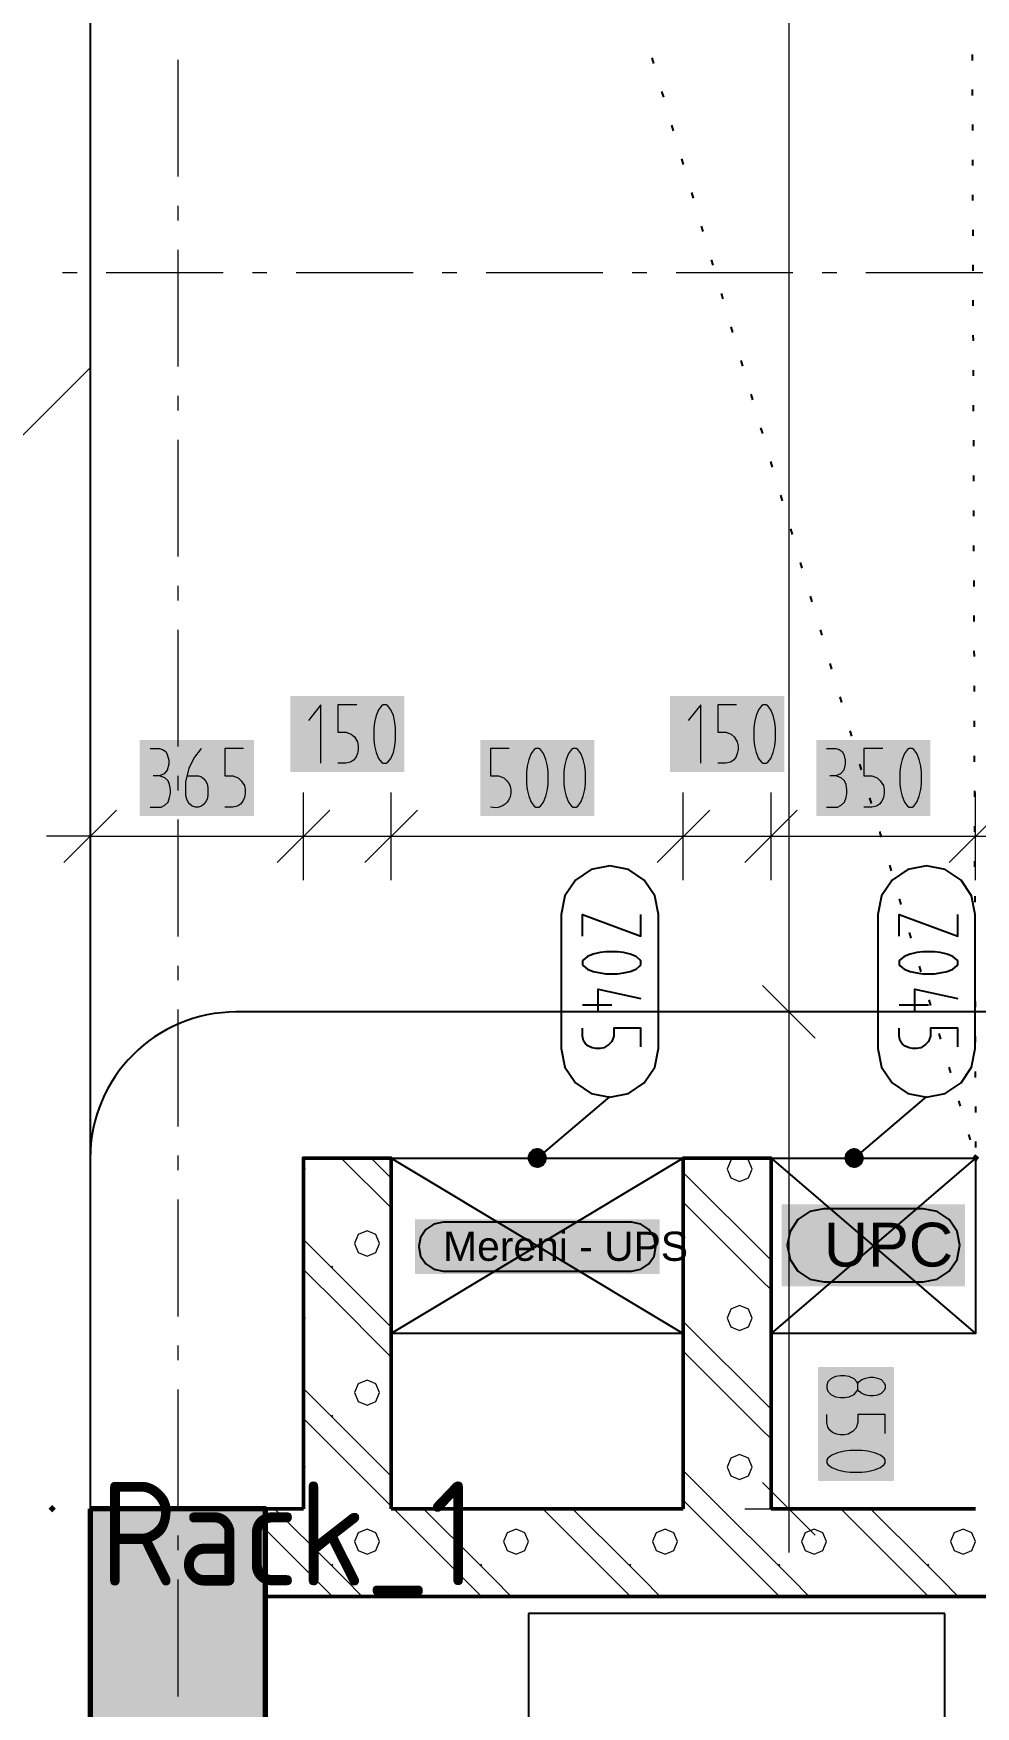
# Model space of a CAD drawing. Header units: millimetres. Extents: x 0 to 594, y 0 to 420.
# Drawn here: x 397.29 to 409.98, y 201.24 to 223.78 of the extents above; entities that cross this region are included whole.
import ezdxf
from ezdxf.enums import TextEntityAlignment as Align

# ---------------------------------------------------------------- set-up
doc = ezdxf.new("R2010")
doc.units = ezdxf.units.MM
doc.header["$LTSCALE"] = 8
for name, color, linetype in [('DESC', 1, 'Continuous'), ('PDF_Instalacni prizdivky', 7, 'Continuous'), ('PDF_Koty delkove', 7, 'Continuous'), ('PDF_Koty vyskove-pudorysy', 7, 'Continuous'), ('PDF_Obecne 0.18', 7, 'Continuous'), ('PDF_Obecne 0.25', 7, 'Continuous'), ('PDF_Osy hlavni', 7, 'Continuous'), ('PDF_Popis Zamecnicke vyrobky', 7, 'Continuous'), ('PDF_Popisy EL', 7, 'Continuous'), ('PDF_Rampy', 7, 'Continuous'), ('PDF_Rozvadece', 7, 'Continuous'), ('PDF_Steny vnitrni', 7, 'Continuous'), ('PDF_Text', 7, 'Continuous'), ('SYMS', 7, 'Continuous'), ('TAGS', 51, 'Continuous'), ('TERMS', 4, 'Continuous')]:
    doc.layers.add(name, color=color, linetype=linetype)
doc.styles.add('PDF Arial', font='arial.ttf')
doc.styles.add('WD_IEC', font='isocp2.shx', dxfattribs={"width": 0.9, "height": 4})

# ---------------------------------------------------------------- blocks, each defined once
blk = doc.blocks.new('RACK_01')
for p, q in [((10, 0), (0, 0)), ((0, 0), (0, -10)), ((10, -10), (10, 0)), ((0, -10), (10, -10))]:
    blk.add_line(p, q)
at = {"style": 'WD_IEC'}
for tag, height, p in [('INST', 2.7, (-5.093, 14.868)), ('LOC', 2.7, (-5.093, 11.868)), ('TAG1', 2.5, (-5, 8.828)), ('XREF', 2.7, (-5, -0.915)), ('DESC1', 2.7, (-5, -3.715)), ('DESC2', 2.7, (-5, -6.955)), ('DESC3', 2.7, (-5, -10.195))]:
    blk.add_attdef(tag, text='', height=height, dxfattribs=at).set_placement(p, align=Align.RIGHT)
for tag, p, height, flags in [('MFG', (4.917, 16.122), 1.5, 9), ('CAT', (4.917, 13.622), 1.5, 9), ('ASSYCODE', (11.42, 1.953), 1, 1), ('FAMILY', (11.42, 0.453), 1, 1), ('X2TERM01', (4, -10), 0.08, 1)]:
    blk.add_attdef(tag, p, '', height=height, dxfattribs=dict(at, flags=flags))
at = {"style": 'WD_IEC', "width": 0.8}
blk.add_attdef('TERM01', text='', height=2, rotation=90, dxfattribs=at).set_placement((3, -10), align=Align.RIGHT)

msp = doc.modelspace()

# ---------------------------------------------------------------- linework, layer by layer
at = {"layer": 'PDF_Instalacni prizdivky', "lineweight": 50}
for points in [[(402.106, 203.906), (402.106, 208.63), (400.925, 208.63), (400.925, 203.906)], [(407.225, 203.906), (407.225, 208.63), (406.043, 208.63), (406.043, 203.906)], [(400.925, 203.906), (400.414, 203.906), (400.414, 202.724), (421.201, 202.724), (421.201, 203.906), (417.461, 203.906)], [(406.043, 203.906), (402.106, 203.906)], [(409.98, 203.906), (407.225, 203.906)]]:
    msp.add_lwpolyline(points, dxfattribs=at)
at = {"layer": 'PDF_Instalacni prizdivky', "lineweight": 9}
for points in [[(400.925, 208.432), (400.946, 208.482), (400.925, 208.533)], [(401.433, 208.63), (402.106, 207.957)], [(401.835, 208.63), (402.106, 208.358)], [(406.751, 208.63), (406.682, 208.602), (406.633, 208.482), (406.682, 208.363), (406.801, 208.314), (406.921, 208.363), (406.97, 208.482), (406.921, 208.602), (406.852, 208.63)], [(406.043, 208.437), (407.225, 207.256)], [(406.043, 208.035), (407.102, 206.976), (407.225, 206.854)], [(400.925, 207.532), (401.28, 207.177), (401.48, 206.976), (402.106, 206.35)], [(400.925, 207.13), (401.079, 206.976), (401.28, 206.776), (402.106, 205.949)], [(400.925, 206.424), (400.946, 206.474), (400.925, 206.525)], [(406.043, 206.429), (407.225, 205.248)], [(406.043, 206.028), (407.102, 204.969), (407.225, 204.846)], [(400.925, 205.524), (401.28, 205.169)], [(400.925, 205.122), (401.079, 204.969), (401.28, 204.768), (402.106, 203.941)], [(401.28, 205.169), (401.48, 204.969), (402.106, 204.343)], [(400.925, 204.416), (400.946, 204.467), (400.925, 204.517)], [(406.043, 204.421), (406.559, 203.906)], [(406.043, 204.02), (406.158, 203.906)], [(400.536, 203.906), (401.28, 203.161)], [(402.142, 203.906), (403.087, 202.961)], [(402.543, 203.906), (403.288, 203.161)], [(404.15, 203.906), (405.095, 202.961)], [(404.551, 203.906), (405.295, 203.161)], [(406.158, 203.906), (407.102, 202.961)], [(406.559, 203.906), (407.303, 203.161)], [(408.165, 203.906), (409.11, 202.961)], [(408.567, 203.906), (409.311, 203.161)], [(400.414, 203.626), (401.079, 202.961)], [(407.805, 203.294), (407.924, 203.343), (407.974, 203.463), (407.924, 203.582), (407.805, 203.631), (407.686, 203.582), (407.637, 203.463)], [(407.637, 203.463), (407.686, 203.343), (407.805, 203.294)], [(401.28, 203.161), (401.48, 202.961)], [(403.288, 203.161), (403.488, 202.961)], [(405.295, 203.161), (405.496, 202.961)], [(407.303, 203.161), (407.504, 202.961)], [(409.311, 203.161), (409.512, 202.961)], [(401.079, 202.961), (401.28, 202.76)], [(401.48, 202.961), (401.717, 202.724)], [(403.087, 202.961), (403.288, 202.76)], [(403.488, 202.961), (403.725, 202.724)], [(405.095, 202.961), (405.295, 202.76)], [(405.496, 202.961), (405.732, 202.724)], [(407.102, 202.961), (407.303, 202.76)], [(407.504, 202.961), (407.74, 202.724)], [(409.11, 202.961), (409.311, 202.76)], [(409.512, 202.961), (409.748, 202.724)], [(401.28, 202.76), (401.315, 202.724)], [(403.288, 202.76), (403.323, 202.724)], [(405.295, 202.76), (405.331, 202.724)], [(407.303, 202.76), (407.339, 202.724)], [(409.311, 202.76), (409.347, 202.724)]]:
    msp.add_lwpolyline(points, dxfattribs=at)
for points in [[(401.782, 207.31), (401.901, 207.359), (401.95, 207.478), (401.901, 207.598), (401.782, 207.647), (401.662, 207.598), (401.613, 207.478), (401.662, 207.359)], [(406.801, 206.306), (406.921, 206.355), (406.97, 206.474), (406.921, 206.594), (406.801, 206.643), (406.682, 206.594), (406.633, 206.474), (406.682, 206.355)], [(401.782, 205.302), (401.901, 205.351), (401.95, 205.47), (401.901, 205.59), (401.782, 205.639), (401.662, 205.59), (401.613, 205.47), (401.662, 205.351)], [(406.801, 204.298), (406.921, 204.347), (406.97, 204.467), (406.921, 204.586), (406.801, 204.635), (406.682, 204.586), (406.633, 204.467), (406.682, 204.347)], [(401.782, 203.294), (401.901, 203.343), (401.95, 203.463), (401.901, 203.582), (401.782, 203.631), (401.662, 203.582), (401.613, 203.463), (401.662, 203.343)], [(403.79, 203.294), (403.909, 203.343), (403.958, 203.463), (403.909, 203.582), (403.79, 203.631), (403.67, 203.582), (403.621, 203.463), (403.67, 203.343)], [(405.797, 203.294), (405.917, 203.343), (405.966, 203.463), (405.917, 203.582), (405.797, 203.631), (405.678, 203.582), (405.629, 203.463), (405.678, 203.343)], [(409.813, 203.294), (409.932, 203.343), (409.982, 203.463), (409.932, 203.582), (409.813, 203.631), (409.694, 203.582), (409.644, 203.463), (409.694, 203.343)]]:
    msp.add_lwpolyline(points, close=True, dxfattribs=at)
at = {"layer": 'PDF_Instalacni prizdivky', "lineweight": 9, "transparency": 33554559}
for points in [[(401.31, 207.181), (401.328, 207.163), (401.292, 207.163), (401.31, 207.145)], [(401.31, 205.173), (401.328, 205.155), (401.292, 205.155), (401.31, 205.138)], [(401.31, 203.165), (401.328, 203.147), (401.292, 203.147), (401.31, 203.13)], [(403.318, 203.165), (403.335, 203.147), (403.3, 203.147), (403.318, 203.13)], [(405.326, 203.165), (405.343, 203.147), (405.308, 203.147), (405.326, 203.13)], [(407.333, 203.165), (407.351, 203.147), (407.316, 203.147), (407.333, 203.13)], [(409.341, 203.165), (409.359, 203.147), (409.324, 203.147), (409.341, 203.13)]]:
    msp.add_solid(points, dxfattribs=at)
at = {"layer": 'PDF_Koty delkove', "lineweight": 18}
for points in [[(407.464, 252.213), (407.464, 250.992), (407.464, 250.48), (407.464, 248.512), (407.464, 210.598), (407.464, 203.906)], [(401.159, 213.948), (401.159, 214.736), (400.992, 214.526)], [(401.642, 214.736), (401.39, 214.736), (401.39, 214.369), (401.496, 214.369), (401.569, 214.342), (401.611, 214.303), (401.652, 214.237), (401.663, 214.185), (401.663, 214.132), (401.652, 214.08), (401.632, 214.028), (401.6, 213.988), (401.558, 213.962), (401.496, 213.948), (401.39, 213.948)], [(406.277, 213.948), (406.277, 214.736), (406.11, 214.526)], [(406.76, 214.736), (406.508, 214.736), (406.508, 214.369), (406.614, 214.369), (406.687, 214.342), (406.729, 214.303), (406.77, 214.237), (406.781, 214.185), (406.781, 214.132), (406.77, 214.08), (406.75, 214.028), (406.718, 213.988), (406.677, 213.962), (406.614, 213.948), (406.508, 213.948)], [(398.859, 214.145), (398.985, 214.145)], [(398.985, 214.145), (399.027, 214.132), (399.069, 214.106), (399.09, 214.066), (399.111, 213.988), (399.111, 213.936), (399.09, 213.857), (399.048, 213.804), (398.985, 213.778), (398.901, 213.778)], [(399.363, 213.778), (399.51, 213.778), (399.552, 213.765), (399.583, 213.739), (399.604, 213.712), (399.625, 213.673), (399.636, 213.621), (399.636, 213.516), (399.625, 213.463), (399.604, 213.424), (399.583, 213.398), (399.552, 213.371), (399.51, 213.358), (399.468, 213.358), (399.426, 213.371), (399.394, 213.398), (399.373, 213.424), (399.352, 213.463), (399.341, 213.516), (399.341, 213.699), (399.384, 213.883), (399.447, 214.014), (399.552, 214.145)], [(400.119, 214.145), (399.867, 214.145), (399.867, 213.778), (399.972, 213.778), (400.045, 213.751), (400.087, 213.712), (400.129, 213.647), (400.139, 213.595), (400.139, 213.542), (400.129, 213.489)], [(404.726, 213.673), (404.726, 213.831), (404.715, 213.909), (404.695, 214.001), (404.663, 214.08), (404.622, 214.132), (404.6, 214.145), (404.559, 214.145), (404.537, 214.132), (404.496, 214.08), (404.464, 214.001), (404.443, 213.909), (404.432, 213.831), (404.432, 213.673), (404.443, 213.595), (404.464, 213.503), (404.496, 213.424), (404.537, 213.371)], [(407.973, 214.145), (408.099, 214.145), (408.141, 214.132), (408.183, 214.106)], [(408.729, 214.145), (408.477, 214.145), (408.477, 213.778), (408.582, 213.778), (408.655, 213.751), (408.697, 213.712), (408.739, 213.647), (408.75, 213.595), (408.75, 213.542), (408.739, 213.489), (408.718, 213.437), (408.687, 213.398), (408.645, 213.371), (408.582, 213.358), (408.477, 213.358)], [(409.254, 213.673), (409.254, 213.831), (409.243, 213.909), (409.222, 214.001), (409.191, 214.08), (409.149, 214.132), (409.128, 214.145), (409.086, 214.145), (409.065, 214.132), (409.023, 214.08), (408.992, 214.001), (408.97, 213.909), (408.959, 213.831), (408.959, 213.673), (408.97, 213.595), (408.992, 213.503), (409.023, 213.424), (409.065, 213.371), (409.086, 213.358), (409.128, 213.358)], [(408.183, 214.106), (408.204, 214.066), (408.225, 213.988), (408.225, 213.936), (408.204, 213.857), (408.162, 213.804), (408.099, 213.778), (408.015, 213.778)], [(398.859, 213.358), (399.006, 213.358), (399.058, 213.384), (399.1, 213.424), (399.121, 213.489), (399.132, 213.542), (399.132, 213.595), (399.121, 213.66), (399.1, 213.712), (399.058, 213.751), (398.985, 213.778)], [(407.973, 213.358), (408.12, 213.358), (408.172, 213.384), (408.214, 213.424), (408.235, 213.489), (408.246, 213.542), (408.246, 213.595), (408.235, 213.66), (408.214, 213.712), (408.172, 213.751), (408.099, 213.778)], [(398.051, 212.373), (398.051, 212.964), (398.051, 213.555)], [(400.129, 213.489), (400.108, 213.437), (400.076, 213.398), (400.035, 213.371), (399.972, 213.358), (399.867, 213.358)], [(400.925, 212.373), (400.925, 212.964), (400.925, 213.555)], [(402.106, 212.373), (402.106, 212.964), (402.106, 213.555)], [(404.537, 213.371), (404.559, 213.358), (404.6, 213.358), (404.622, 213.371), (404.663, 213.424), (404.695, 213.503), (404.715, 213.595), (404.726, 213.673)], [(406.043, 212.373), (406.043, 212.964), (406.043, 213.555)], [(407.225, 212.373), (407.225, 212.964), (407.225, 213.555)], [(409.128, 213.358), (409.149, 213.371), (409.191, 213.424), (409.222, 213.503), (409.243, 213.595), (409.254, 213.673)], [(409.98, 212.373), (409.98, 212.964), (409.98, 213.555)], [(397.697, 212.61), (398.406, 213.318)], [(400.571, 212.61), (401.28, 213.318)], [(401.752, 212.61), (402.461, 213.318)], [(405.689, 212.61), (406.398, 213.318)], [(406.87, 212.61), (407.579, 213.318)], [(409.626, 212.61), (410.335, 213.318)], [(398.051, 212.964), (397.461, 212.964)], [(398.051, 212.964), (400.925, 212.964), (401.446, 212.964), (402.106, 212.964), (402.645, 212.964), (406.043, 212.964), (407.225, 212.964), (409.98, 212.964), (411.162, 212.964), (416.28, 212.964), (417.461, 212.964), (426.91, 212.964), (428.091, 212.964), (434.39, 212.964), (435.571, 212.964), (440.295, 212.964), (455.689, 212.964), (469.272, 212.964)], [(407.11, 210.953), (407.818, 210.244)], [(406.873, 210.598), (407.464, 210.598), (408.055, 210.598)], [(408.396, 205.593), (408.41, 205.614), (408.449, 205.645), (408.501, 205.666), (408.554, 205.677), (408.607, 205.677), (408.658, 205.666), (408.711, 205.645), (408.751, 205.603), (408.763, 205.572), (408.763, 205.53), (408.751, 205.498), (408.711, 205.456), (408.658, 205.436)], [(408.658, 205.436), (408.607, 205.425), (408.554, 205.425), (408.501, 205.436), (408.449, 205.456), (408.41, 205.488), (408.396, 205.509)], [(408.763, 204.921), (408.763, 205.173), (408.396, 205.173), (408.396, 205.068), (408.37, 204.995), (408.33, 204.952), (408.265, 204.911), (408.213, 204.9), (408.16, 204.9), (408.107, 204.911), (408.055, 204.932), (408.016, 204.963), (407.989, 205.005), (407.976, 205.068), (407.976, 205.173)], [(407.11, 204.26), (407.818, 203.551)], [(406.873, 203.906), (407.464, 203.906), (408.055, 203.906)], [(407.464, 203.906), (407.464, 203.315)]]:
    msp.add_lwpolyline(points, dxfattribs=at)
for points in [[(402.167, 214.264), (402.167, 214.421), (402.156, 214.499), (402.136, 214.592), (402.104, 214.67), (402.062, 214.723), (402.041, 214.736), (401.999, 214.736), (401.978, 214.723), (401.936, 214.67), (401.905, 214.592), (401.884, 214.499), (401.873, 214.421), (401.873, 214.264), (401.884, 214.185), (401.905, 214.093), (401.936, 214.014), (401.978, 213.962), (401.999, 213.948), (402.041, 213.948), (402.062, 213.962), (402.104, 214.014), (402.136, 214.093), (402.156, 214.185)], [(407.285, 214.264), (407.285, 214.421), (407.274, 214.499), (407.254, 214.592), (407.222, 214.67), (407.181, 214.723), (407.159, 214.736), (407.118, 214.736), (407.096, 214.723), (407.055, 214.67), (407.023, 214.592), (407.002, 214.499), (406.991, 214.421), (406.991, 214.264), (407.002, 214.185), (407.023, 214.093), (407.055, 214.014), (407.096, 213.962), (407.118, 213.948), (407.159, 213.948), (407.181, 213.962), (407.222, 214.014), (407.254, 214.093), (407.274, 214.185)], [(404.222, 213.673), (404.222, 213.831), (404.211, 213.909), (404.191, 214.001), (404.159, 214.08), (404.118, 214.132), (404.096, 214.145), (404.055, 214.145), (404.033, 214.132), (403.992, 214.08), (403.96, 214.001), (403.939, 213.909), (403.928, 213.831), (403.928, 213.673), (403.939, 213.595), (403.96, 213.503), (403.992, 213.424), (404.033, 213.371), (404.055, 213.358), (404.096, 213.358), (404.118, 213.371), (404.159, 213.424), (404.191, 213.503), (404.211, 213.595)], [(408.16, 205.404), (408.213, 205.404), (408.278, 205.415), (408.344, 205.446), (408.383, 205.488), (408.396, 205.509), (408.396, 205.593), (408.383, 205.614), (408.344, 205.656), (408.278, 205.687), (408.213, 205.698), (408.16, 205.698), (408.095, 205.687), (408.029, 205.656), (407.989, 205.614), (407.976, 205.572), (407.976, 205.53), (407.989, 205.488), (408.029, 205.446), (408.095, 205.415)], [(408.292, 204.396), (408.449, 204.396), (408.527, 204.407), (408.619, 204.428), (408.698, 204.459), (408.751, 204.501), (408.763, 204.522), (408.763, 204.564), (408.751, 204.585), (408.698, 204.627), (408.619, 204.658), (408.527, 204.68), (408.449, 204.69), (408.292, 204.69), (408.213, 204.68), (408.121, 204.658), (408.042, 204.627), (407.989, 204.585), (407.976, 204.564), (407.976, 204.522), (407.989, 204.501), (408.042, 204.459), (408.121, 204.428), (408.213, 204.407)]]:
    msp.add_lwpolyline(points, close=True, dxfattribs=at)
msp.add_lwpolyline([(403.697, 214.145), (403.445, 214.145), (403.445, 213.778), (403.551, 213.778), (403.624, 213.751), (403.666, 213.712, -0.752458), (403.445, 213.358)], format="xyb", dxfattribs=at)
at = {"layer": 'PDF_Koty delkove', "color": 7, "lineweight": 18, "true_color": 0xffffff, "transparency": 33554559}
for points in [[(400.747, 213.83), (402.285, 213.83), (400.747, 214.854), (402.285, 214.854)], [(405.865, 213.83), (407.403, 213.83), (405.865, 214.854), (407.403, 214.854)], [(398.719, 213.24), (400.257, 213.24), (398.719, 214.263), (400.257, 214.263)], [(403.306, 213.24), (404.844, 213.24), (403.306, 214.263), (404.844, 214.263)], [(407.833, 213.24), (409.372, 213.24), (407.833, 214.263), (409.372, 214.263)], [(407.858, 205.816), (407.858, 204.278), (408.881, 205.816), (408.881, 204.278)]]:
    msp.add_solid(points, dxfattribs=at)
at = {"layer": 'PDF_Koty vyskove-pudorysy', "lineweight": 18}
msp.add_lwpolyline([(396.076, 217.298), (398.051, 219.274)], dxfattribs=at)
at = {"layer": 'PDF_Obecne 0.18', "lineweight": 25, "transparency": 33554559}
msp.add_solid([(397.49, 203.906), (397.54, 203.955), (397.54, 203.856), (397.589, 203.906)], dxfattribs=at)
at = {"layer": 'PDF_Obecne 0.25', "lineweight": 25}
for points in [[(400.02, 210.598, 0.414211), (398.051, 208.63), (398.051, 203.906)], [(446.628, 208.63, 0.414215), (444.659, 210.598), (400.014, 210.598)]]:
    msp.add_lwpolyline(points, format="xyb", dxfattribs=at)
at = {"layer": 'PDF_Osy hlavni', "lineweight": 18}
for points in [[(399.232, 223.425), (399.232, 221.851)], [(399.232, 221.457), (399.232, 221.26)], [(399.232, 220.866), (399.232, 219.292)], [(397.677, 220.559), (397.874, 220.559)], [(398.268, 220.559), (399.842, 220.559)], [(400.236, 220.559), (400.433, 220.559)], [(400.827, 220.559), (402.401, 220.559)], [(402.795, 220.559), (402.992, 220.559)], [(403.386, 220.559), (404.96, 220.559)], [(405.354, 220.559), (405.551, 220.559)], [(405.945, 220.559), (407.519, 220.559)], [(407.913, 220.559), (408.11, 220.559)], [(408.504, 220.559), (410.079, 220.559)], [(399.232, 218.898), (399.232, 218.701)], [(399.232, 218.307), (399.232, 216.732)], [(399.232, 216.339), (399.232, 216.142)], [(399.232, 215.748), (399.232, 214.173)], [(399.232, 213.78), (399.232, 213.583)], [(399.232, 213.189), (399.232, 211.614)], [(399.232, 211.221), (399.232, 211.024)], [(399.232, 210.63), (399.232, 209.055)], [(399.232, 208.662), (399.232, 208.465)], [(399.232, 208.071), (399.232, 206.496)], [(399.232, 206.103), (399.232, 205.906)], [(399.232, 205.512), (399.232, 203.937)], [(399.232, 203.543), (399.232, 203.347)], [(399.232, 202.953), (399.232, 201.378)]]:
    msp.add_lwpolyline(points, dxfattribs=at)
at = {"layer": 'PDF_Popis Zamecnicke vyrobky', "lineweight": 25}
for points in [[(404.396, 210.105), (404.446, 209.854), (404.588, 209.641), (404.801, 209.499), (405.052, 209.449), (405.303, 209.499), (405.516, 209.641), (405.658, 209.854), (405.708, 210.105), (405.708, 211.911), (405.658, 212.162), (405.516, 212.375), (405.303, 212.517), (405.052, 212.567), (404.801, 212.517), (404.588, 212.375), (404.446, 212.162), (404.396, 211.911)], [(403.985, 208.553), (403.999, 208.54), (404.014, 208.529), (404.032, 208.52), (404.05, 208.515), (404.069, 208.512), (404.088, 208.513), (404.107, 208.516), (404.125, 208.523), (404.142, 208.533), (404.157, 208.545), (404.17, 208.559), (404.18, 208.576), (404.187, 208.593), (404.192, 208.612), (404.193, 208.631), (404.191, 208.651), (404.186, 208.669), (404.178, 208.687), (404.168, 208.703), (404.155, 208.717), (404.139, 208.729), (404.123, 208.738), (404.104, 208.744), (404.085, 208.748), (404.066, 208.748), (404.047, 208.745), (404.029, 208.739), (404.012, 208.73), (403.996, 208.718), (403.983, 208.704), (403.972, 208.688), (403.964, 208.671), (403.959, 208.652), (403.957, 208.633), (403.958, 208.614), (403.962, 208.595), (403.969, 208.577), (403.979, 208.561)], [(408.254, 208.553), (408.267, 208.54), (408.283, 208.529), (408.3, 208.52), (408.319, 208.515), (408.338, 208.512), (408.357, 208.513), (408.376, 208.516), (408.394, 208.523), (408.411, 208.533), (408.425, 208.545), (408.438, 208.559), (408.448, 208.576), (408.456, 208.593), (408.46, 208.612), (408.462, 208.631), (408.46, 208.651), (408.455, 208.669), (408.447, 208.687), (408.436, 208.703), (408.423, 208.717), (408.408, 208.729), (408.391, 208.738), (408.373, 208.744), (408.354, 208.748), (408.335, 208.748), (408.316, 208.745), (408.297, 208.739), (408.28, 208.73), (408.265, 208.718), (408.252, 208.704), (408.241, 208.688), (408.233, 208.671), (408.228, 208.652), (408.226, 208.633), (408.227, 208.614), (408.231, 208.595), (408.238, 208.577), (408.248, 208.561)]]:
    msp.add_lwpolyline(points, close=True, dxfattribs=at)
for points in [[(408.665, 210.105), (408.714, 209.854), (408.857, 209.641), (409.07, 209.499), (409.321, 209.449), (409.572, 209.499), (409.785, 209.641), (409.927, 209.854), (409.977, 210.105), (409.977, 211.911), (409.927, 212.162), (409.785, 212.375), (409.572, 212.517), (409.321, 212.567), (409.07, 212.517), (408.857, 212.375), (408.714, 212.162), (408.665, 211.911)], [(404.685, 211.617), (404.685, 211.911), (405.472, 211.617), (405.472, 211.911)], [(408.665, 211.911), (408.665, 210.105)], [(408.953, 211.617), (408.953, 211.911), (409.741, 211.617), (409.741, 211.911)], [(405, 211.113), (405.158, 211.113), (405.236, 211.124), (405.328, 211.145), (405.407, 211.176), (405.459, 211.218), (405.472, 211.239), (405.472, 211.281), (405.459, 211.302), (405.407, 211.344), (405.328, 211.375), (405.236, 211.397), (405.158, 211.407), (405, 211.407), (404.922, 211.397), (404.829, 211.375), (404.751, 211.344), (404.698, 211.302), (404.685, 211.281), (404.685, 211.239), (404.698, 211.218), (404.751, 211.176)], [(409.728, 211.302), (409.675, 211.344), (409.597, 211.375), (409.504, 211.397), (409.426, 211.407), (409.269, 211.407), (409.19, 211.397), (409.098, 211.375), (409.019, 211.344), (408.967, 211.302), (408.953, 211.281), (408.953, 211.239), (408.967, 211.218), (409.019, 211.176), (409.098, 211.145), (409.19, 211.124), (409.269, 211.113)], [(409.269, 211.113), (409.426, 211.113), (409.504, 211.124), (409.597, 211.145), (409.675, 211.176), (409.728, 211.218), (409.741, 211.239), (409.741, 211.281), (409.728, 211.302)], [(404.751, 211.176), (404.829, 211.145), (404.922, 211.124), (405, 211.113)], [(404.895, 210.609), (404.895, 210.903), (405.472, 210.777)], [(409.163, 210.609), (409.163, 210.903), (409.741, 210.777)], [(404.685, 210.693), (405.078, 210.693)], [(408.953, 210.693), (409.347, 210.693)], [(405.472, 210.126), (405.472, 210.378), (405.105, 210.378), (405.105, 210.273), (405.078, 210.2), (405.039, 210.158), (404.974, 210.116), (404.922, 210.105), (404.869, 210.105), (404.816, 210.116), (404.764, 210.137), (404.725, 210.168), (404.698, 210.21), (404.685, 210.273), (404.685, 210.378)], [(409.741, 210.126), (409.741, 210.378), (409.374, 210.378), (409.374, 210.273), (409.347, 210.2), (409.308, 210.158), (409.242, 210.116), (409.19, 210.105), (409.137, 210.105), (409.085, 210.116), (409.033, 210.137), (408.993, 210.168), (408.967, 210.21), (408.953, 210.273), (408.953, 210.378)], [(405.052, 209.46), (404.075, 208.63)], [(409.321, 209.46), (408.344, 208.63)], [(403.998, 208.72), (403.998, 208.72)], [(408.267, 208.72), (408.267, 208.72)], [(403.985, 208.553), (403.985, 208.553)], [(404.151, 208.54), (404.151, 208.54)], [(404.165, 208.706), (404.165, 208.706)], [(408.254, 208.553), (408.254, 208.553)], [(408.42, 208.54), (408.42, 208.54)], [(408.434, 208.706), (408.434, 208.706)]]:
    msp.add_lwpolyline(points, dxfattribs=at)
at = {"layer": 'PDF_Popis Zamecnicke vyrobky', "lineweight": 25, "transparency": 33554559}
for points in [[(404.151, 208.54), (403.998, 208.72), (403.964, 208.669)], [(404.186, 208.591), (404.054, 208.746), (403.998, 208.72)], [(404.186, 208.591), (403.998, 208.72), (404.151, 208.54)], [(404.191, 208.651), (404.114, 208.741), (404.054, 208.746)], [(404.191, 208.651), (404.054, 208.746), (404.186, 208.591)], [(404.114, 208.741), (404.191, 208.651), (404.165, 208.706)], [(408.42, 208.54), (408.267, 208.72), (408.233, 208.669)], [(408.454, 208.591), (408.323, 208.746), (408.267, 208.72)], [(408.454, 208.591), (408.267, 208.72), (408.42, 208.54)], [(408.459, 208.651), (408.383, 208.741), (408.323, 208.746)], [(408.459, 208.651), (408.323, 208.746), (408.454, 208.591)], [(408.383, 208.741), (408.459, 208.651), (408.434, 208.706)], [(404.096, 208.514), (403.964, 208.669), (403.959, 208.609)], [(404.096, 208.514), (403.959, 208.609), (404.036, 208.519)], [(404.036, 208.519), (403.959, 208.609), (403.985, 208.553)], [(404.151, 208.54), (403.964, 208.669), (404.096, 208.514)], [(408.364, 208.514), (408.233, 208.669), (408.228, 208.609)], [(408.364, 208.514), (408.228, 208.609), (408.304, 208.519)], [(408.304, 208.519), (408.228, 208.609), (408.254, 208.553)], [(408.42, 208.54), (408.233, 208.669), (408.364, 208.514)]]:
    msp.add_solid(points, dxfattribs=at)
at = {"layer": 'PDF_Popisy EL', "lineweight": 25}
for points in [[(405.618, 223.452), (405.64, 223.376)], [(409.935, 223.497), (409.935, 223.418)], [(405.751, 222.999), (405.774, 222.923)], [(409.936, 223.024), (409.937, 222.945)], [(405.885, 222.545), (405.907, 222.47)], [(409.938, 222.552), (409.938, 222.473)], [(406.018, 222.092), (406.04, 222.017)], [(409.939, 222.079), (409.939, 222)], [(406.151, 221.639), (406.174, 221.563)], [(409.941, 221.607), (409.941, 221.528)], [(406.285, 221.186), (406.307, 221.11)], [(409.942, 221.134), (409.942, 221.056)], [(406.418, 220.732), (406.441, 220.657)], [(409.944, 220.662), (409.944, 220.583)], [(406.552, 220.279), (406.574, 220.204)], [(409.945, 220.189), (409.945, 220.111)], [(406.685, 219.826), (406.707, 219.751)], [(409.946, 219.717), (409.947, 219.638)], [(406.818, 219.373), (406.841, 219.297)], [(409.948, 219.245), (409.948, 219.166)], [(406.952, 218.92), (406.974, 218.844)], [(409.949, 218.772), (409.95, 218.693)], [(407.085, 218.466), (407.108, 218.391)], [(409.951, 218.3), (409.951, 218.221)], [(407.219, 218.013), (407.241, 217.938)], [(409.952, 217.827), (409.952, 217.749)], [(407.352, 217.56), (407.374, 217.484)], [(409.954, 217.355), (409.954, 217.276)], [(407.485, 217.107), (407.508, 217.031)], [(409.955, 216.882), (409.955, 216.804)], [(407.619, 216.654), (407.641, 216.578)], [(409.957, 216.41), (409.957, 216.331)], [(407.752, 216.2), (407.774, 216.125)], [(409.958, 215.938), (409.958, 215.859)], [(407.886, 215.747), (407.908, 215.672)], [(408.019, 215.294), (408.041, 215.218)], [(409.959, 215.465), (409.96, 215.386)], [(408.152, 214.841), (408.175, 214.765)], [(409.961, 214.993), (409.961, 214.914)], [(408.286, 214.387), (408.308, 214.312)], [(409.962, 214.52), (409.963, 214.441)], [(408.419, 213.934), (408.441, 213.859)], [(409.964, 214.048), (409.964, 213.969)], [(408.553, 213.481), (408.575, 213.405)], [(409.965, 213.575), (409.966, 213.497)], [(408.686, 213.028), (408.708, 212.952)], [(409.967, 213.103), (409.967, 213.024)], [(408.819, 212.575), (408.842, 212.499)], [(409.968, 212.63), (409.968, 212.552)], [(408.953, 212.121), (408.975, 212.046)], [(409.97, 212.158), (409.97, 212.079)], [(409.086, 211.668), (409.108, 211.593)], [(409.971, 211.686), (409.971, 211.607)], [(409.22, 211.215), (409.242, 211.139)], [(409.973, 211.213), (409.973, 211.134)], [(409.353, 210.762), (409.375, 210.686)], [(409.974, 210.741), (409.974, 210.662)], [(409.486, 210.308), (409.509, 210.233)], [(409.975, 210.268), (409.976, 210.19)], [(409.62, 209.855), (409.642, 209.78)], [(409.977, 209.796), (409.977, 209.717)], [(409.753, 209.402), (409.775, 209.327)], [(409.978, 209.323), (409.979, 209.245)], [(409.887, 208.949), (409.909, 208.873)], [(409.98, 208.851), (409.98, 208.772)]]:
    msp.add_lwpolyline(points, dxfattribs=at)
at = {"layer": 'PDF_Popisy EL', "lineweight": 25, "transparency": 33554559}
for points in [[(409.98, 208.679), (410.03, 208.63), (409.931, 208.63), (409.981, 208.581)], [(409.967, 208.677), (410.028, 208.644), (409.933, 208.616), (409.994, 208.583)]]:
    msp.add_solid(points, dxfattribs=at)
at = {"layer": 'PDF_Rampy', "lineweight": 25}
msp.add_lwpolyline([(398.051, 249.156), (398.051, 208.638)], dxfattribs=at)
at = {"layer": 'PDF_Rozvadece', "lineweight": 25}
for points in [[(402.106, 206.268), (402.106, 208.63), (406.043, 208.63), (406.043, 206.268)], [(407.225, 206.268), (407.225, 208.63), (409.98, 208.63), (409.98, 206.268)], [(409.276, 206.962), (409.464, 206.999), (409.624, 207.106), (409.731, 207.265), (409.768, 207.454), (409.731, 207.642), (409.624, 207.802), (409.464, 207.908), (409.276, 207.946), (407.936, 207.946), (407.748, 207.908), (407.588, 207.802), (407.482, 207.642), (407.444, 207.454), (407.482, 207.265), (407.588, 207.106), (407.748, 206.999), (407.936, 206.962)], [(405.345, 207.108), (405.47, 207.133), (405.577, 207.204), (405.648, 207.31), (405.673, 207.436), (405.648, 207.561), (405.577, 207.668), (405.47, 207.739), (405.345, 207.764), (402.806, 207.764), (402.68, 207.739), (402.574, 207.668), (402.502, 207.561), (402.477, 207.436), (402.502, 207.31), (402.574, 207.204), (402.68, 207.133), (402.806, 207.108)]]:
    msp.add_lwpolyline(points, close=True, dxfattribs=at)
for points in [[(402.106, 208.63), (406.043, 206.268)], [(406.043, 208.63), (402.106, 206.268)], [(407.225, 208.63), (409.98, 206.268)], [(409.98, 208.63), (407.225, 206.268)]]:
    msp.add_lwpolyline(points, dxfattribs=at)
at = {"layer": 'PDF_Rozvadece', "color": 7, "lineweight": 25, "true_color": 0xffffff, "transparency": 33554559}
for points in [[(407.367, 206.903), (409.838, 206.903), (407.367, 208.005), (409.838, 208.005)], [(402.426, 207.068), (405.724, 207.068), (402.426, 207.803), (405.724, 207.803)]]:
    msp.add_solid(points, dxfattribs=at)
at = {"layer": 'PDF_Steny vnitrni', "lineweight": 70}
msp.add_lwpolyline([(398.051, 203.906), (398.051, 190.126), (400.414, 190.126), (400.414, 190.913), (400.414, 202.724), (400.414, 203.906)], close=True, dxfattribs=at)
at = {"layer": 'PDF_Steny vnitrni', "color": 9, "lineweight": 9, "true_color": 0xc0c0c0, "transparency": 33554559}
msp.add_solid([(398.051, 203.906), (398.051, 190.126), (400.414, 203.906), (400.414, 190.126)], dxfattribs=at)

# ---------------------------------------------------------------- block references
at = {"layer": 'SYMS'}
ref = msp.add_blockref('RACK_01', (403.957, 202.496), dxfattribs=dict(at, xscale=0.5608479713843812, yscale=0.5608479713843812, zscale=0.5608479713843812))
ref.add_attrib('TAG1', 'Rack_1', dxfattribs={"layer": 'TAGS', "height": 1.4021, "style": 'WD_IEC'}).set_placement((403.254, 202.871), align=Align.RIGHT)
ref.add_attrib('DESC1', 'HLAVNI RACK', dxfattribs={"layer": 'DESC', "height": 1.51429, "style": 'WD_IEC'}).set_placement((403.213, 198.92), align=Align.RIGHT)
ref.add_attrib('TERM01', '1', dxfattribs={"layer": 'TERMS', "height": 1.122, "rotation": 90, "style": 'WD_IEC', "width": 0.8}).set_placement((405.216, 196.438), align=Align.RIGHT)

# ---------------------------------------------------------------- texts
at = {"layer": 'PDF_Text', "attachment_point": 4, "style": 'PDF Arial'}
for s, insert, char_height in [('Mereni - UPS', (402.806, 207.439), 0.39377), ('UPC', (407.936, 207.459), 0.5907)]:
    msp.add_mtext(s, dxfattribs=dict(at, insert=insert, char_height=char_height))

doc.saveas('drawing.dxf')
